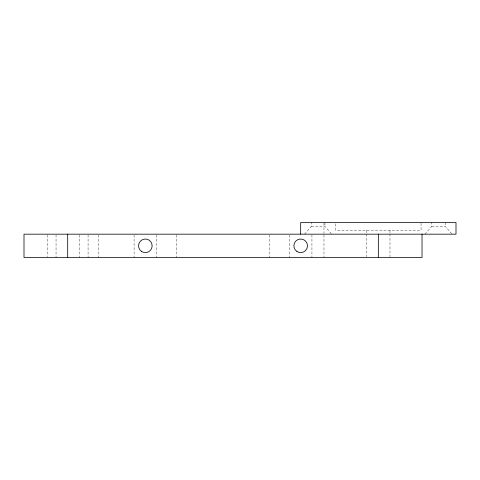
<?xml version="1.0" encoding="UTF-8"?>
<svg xmlns="http://www.w3.org/2000/svg" width="480" height="480" viewBox="0 0 480 480"><rect width="100%" height="100%" fill="white"/><g stroke="black" fill="none" stroke-linecap="round" stroke-linejoin="round"><path stroke-width="0.36" stroke-dasharray="2.4 1.8" d="M304.554 234.174L311.352 226.41L311.352 222.528M424.932 234.174L431.73 226.41L431.73 222.528M311.352 226.41L324.942 226.41L331.74 234.174M431.73 226.41L445.32 226.41L452.118 234.174M445.32 222.528L445.32 226.41M421.05 223.23L421.05 230.292L335.622 230.292L335.622 223.23M389.982 230.292L389.982 233.232M389.982 233.964L389.982 256.74M366.684 230.292L366.684 233.232M366.684 233.964L366.684 256.74M324.942 222.528L324.942 226.41M323.976 223.254L323.976 233.448M323.976 234.906L323.976 257.472M311.934 234.906L311.934 257.472M289.41 234.906L289.41 257.472M269.61 234.906L269.61 257.472M176.412 234.906L176.412 257.472M156.612 234.906L156.612 257.472M134.094 234.906L134.094 257.472M98.754 234.906L98.754 257.472M88.08 234.906L88.08 257.472M79.344 234.906L79.344 257.472M56.046 234.906L56.046 257.472M47.304 234.906L47.304 256.746"/><path stroke-width="0.72" d="M422.028 234.174L422.028 257.472L24 257.472L24 234.174L456 234.174L456 222.528L300.672 222.528L300.672 234.174M378.33 234.174L378.33 257.472M67.692 234.174L67.692 257.472M296.952 251.514A6.798 6.798 0 0 0 307.458 246.204A6.798 6.798 0 0 0 297.606 239.76A6.798 6.798 0 0 0 296.952 251.514M141.654 251.526A6.798 6.798 0 0 0 152.142 246.174A6.798 6.798 0 0 0 142.266 239.772A6.798 6.798 0 0 0 141.654 251.526"/></g></svg>
